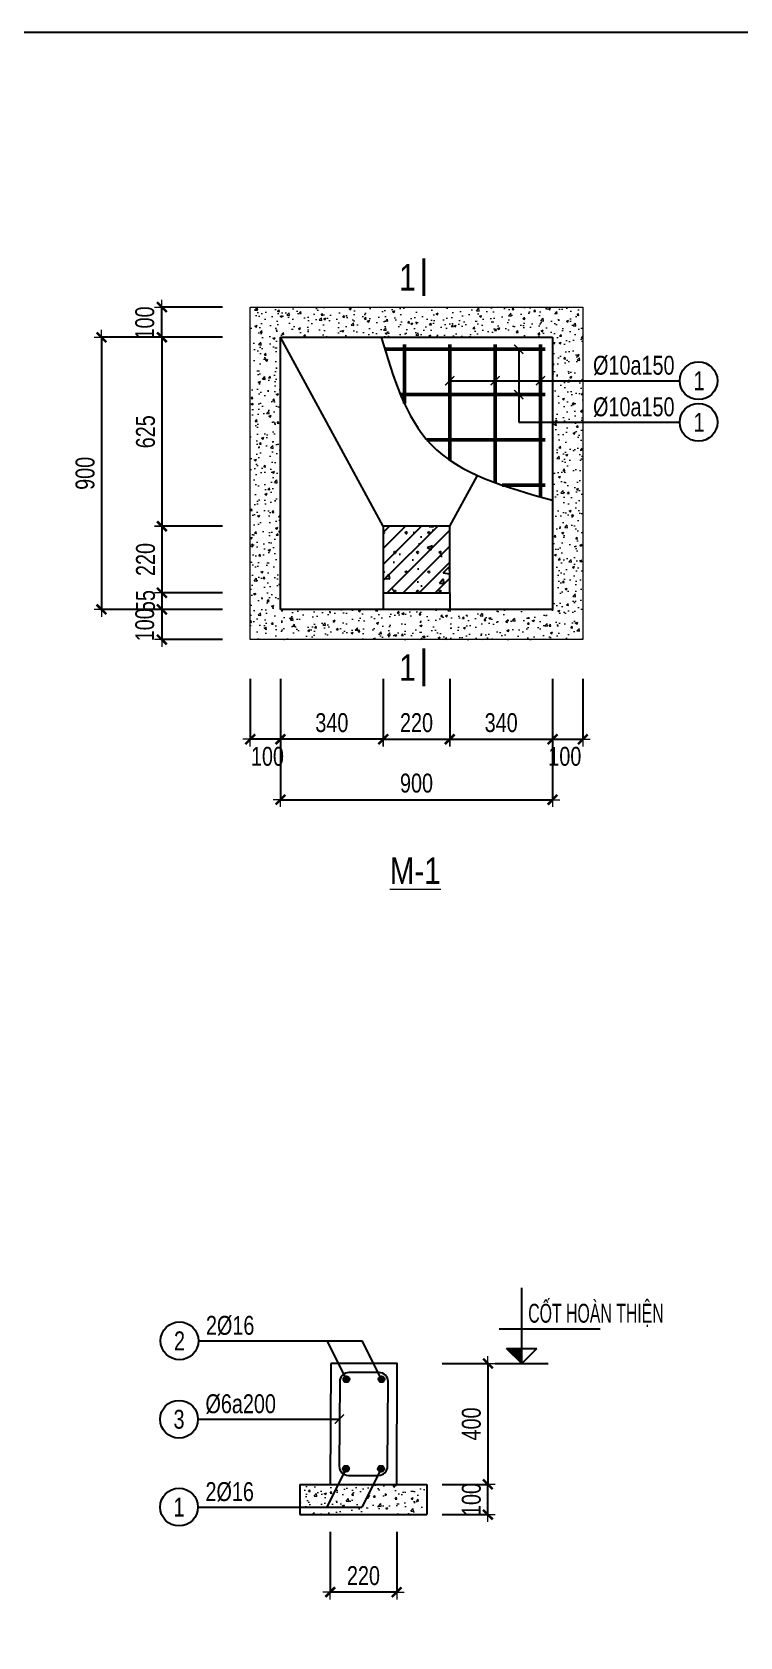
# Model space of a CAD drawing. Header units: millimetres. Extents: x 354914 to 384342, y 22525 to 116384.
# Drawn here: x 371684 to 376366, y 33199 to 43816 of the extents above; entities that cross this region are included whole.
import ezdxf
from ezdxf.enums import TextEntityAlignment as Align

# ---------------------------------------------------------------- set-up
doc = ezdxf.new("R2010")
doc.units = ezdxf.units.MM
doc.header["$LTSCALE"] = 250
doc.header["$MEASUREMENT"] = 0
doc.header["$PDMODE"] = 34
doc.header["$PDSIZE"] = 100
doc.layers.get('0').update_dxf_attribs({"lineweight": 20})
doc.layers.get('DEFPOINTS').update_dxf_attribs({"color": 6, "lineweight": 20})
for name, color, linetype in [('1', 1, 'Continuous'), ('KCS_BORDER', 3, 'Continuous'), ('KCS_CHI', 1, 'Continuous'), ('KCS_COLUMN', 4, 'Continuous'), ('KCS_DIM', 1, 'Continuous'), ('KCS_HATCH', 201, 'Continuous'), ('KCS_HATCH_COL', 8, 'Continuous'), ('KCS_SNODE', 6, 'Continuous'), ('KCS_STEEL', 4, 'Continuous'), ('KCS_TEXT', 2, 'Continuous'), ('KCS_TEXT_TK', 2, 'Continuous')]:
    doc.layers.add(name, color=color, linetype=linetype)
for name, color, linetype, lineweight in [('CDC.02.DIM', 1, 'Continuous', 18), ('CDC.03.BORDER', 3, 'Continuous', 25), ('CDC.05.STEEL', 4, 'Continuous', 50), ('CDC.06.TEXT', 2, 'Continuous', 18), ('CDC.10.HATCH', 251, 'Continuous', 9), ('CDC.11.NOTE', 8, 'Continuous', 18)]:
    doc.layers.add(name, color=color, linetype=linetype, lineweight=lineweight)
doc.styles.add('1', font='arial.ttf', dxfattribs={"width": 0.75})
doc.styles.add('KCS_BIGTEXT', font='arial.ttf', dxfattribs={"width": 0.75})
doc.styles.add('KCS_SMTEXT', font='arial.ttf', dxfattribs={"width": 0.7})
doc.dimstyles.new('50X2', dxfattribs={"dimscale": 50, "dimtxt": 2.5, "dimasz": 0.008, "dimexe": 0, "dimexo": 0, "dimgap": 0.9, "dimtad": 1, "dimdec": 0, "dimlfac": 0.5, "dimzin": 13, "dimdsep": 46, "dimtxsty": '1', "dimblk1": 'CHEO', "dimblk2": 'CHEO', "dimsah": 1, "dimcen": 0, "dimclrd": 256, "dimclre": 256, "dimclrt": 3, "dimadec": 0, "dimazin": 0, "dimtfac": 1, "dimtdec": 0, "dimtix": 1, "dimtmove": 2, "dimatfit": 3, "dimldrblk": 'CHEO', "dimfxl": 8, "dimfxlon": 1, "dimtolj": 1, "dimtzin": 13, "dimarcsym": 0})
doc.dimstyles.new('KCS_DIM25', dxfattribs={"dimscale": 25, "dimtxt": 2.5, "dimasz": 1.6, "dimexe": 1.2, "dimexo": 0, "dimgap": 1, "dimtad": 1, "dimdec": 0, "dimzin": 0, "dimdsep": 46, "dimtxsty": 'KCS_SMTEXT', "dimblk": 'ARCHTICK', "dimcen": 0, "dimdle": 1, "dimclrd": 256, "dimclre": 256, "dimclrt": 2, "dimadec": 0, "dimazin": 0, "dimtfac": 1, "dimtdec": 0, "dimtix": 1, "dimtmove": 2, "dimatfit": 3, "dimfxl": 1, "dimtolj": 1, "dimtzin": 0, "dimarcsym": 0})

# ---------------------------------------------------------------- blocks, each defined once
blk = doc.blocks.new('CHEO')
at = {"layer": 'CDC.02.DIM'}
for points in [[(-121, 0), (121, 0)], [(0, 121), (0, -121)]]:
    blk.add_lwpolyline(points, dxfattribs=at)
at = {"layer": 'CDC.02.DIM', "const_width": 40}
blk.add_lwpolyline([(80, 80), (-80, -81)], dxfattribs=at)
blk = doc.blocks.new('*D354')
at = {"layer": 'CDC.02.DIM', "lineweight": -2, "transparency": 16777216}
for p, q in [((372543, 41797), (372143, 41797)), ((372143, 41797), (372143, 39998)), ((372543, 39997), (372143, 39997))]:
    blk.add_line(p, q, dxfattribs=at)
at = {"layer": 'DEFPOINTS', "color": 0, "transparency": 16777216}
for p in [(373227, 41797), (372143, 39997), (373227, 39997)]:
    blk.add_point(p, dxfattribs=at)
at = {"layer": 'CDC.02.DIM', "lineweight": -2, "transparency": 16777216, "xscale": 0.4, "yscale": 0.4, "zscale": 0.4}
for p, rotation in [((372143, 41797), 90), ((372143, 39997), 270)]:
    blk.add_blockref('CHEO', p, dxfattribs=dict(at, rotation=rotation))
at = {"layer": 'CDC.02.DIM', "color": 3, "transparency": 16777216, "insert": (372035, 40897), "char_height": 125, "attachment_point": 5, "rotation": 90, "style": '1'}
blk.add_mtext('\\A1;900', dxfattribs=at)
blk = doc.blocks.new('*D355')
at = {"layer": 'CDC.02.DIM', "lineweight": -2, "transparency": 16777216}
for p, q in [((373327, 39138), (373327, 38738)), ((375127, 39138), (375127, 38738)), ((373327, 38738), (375127, 38738))]:
    blk.add_line(p, q, dxfattribs=at)
at = {"layer": 'DEFPOINTS', "color": 0, "transparency": 16777216}
for p in [(373327, 39997), (375127, 39997), (375127, 38738)]:
    blk.add_point(p, dxfattribs=at)
at = {"layer": 'CDC.02.DIM', "lineweight": -2, "transparency": 16777216, "xscale": 0.4, "yscale": 0.4, "zscale": 0.4, "rotation": 180}
blk.add_blockref('CHEO', (373327, 38738), dxfattribs=at)
at = {"layer": 'CDC.02.DIM', "lineweight": -2, "transparency": 16777216, "xscale": 0.4, "yscale": 0.4, "zscale": 0.4}
blk.add_blockref('CHEO', (375127, 38738), dxfattribs=at)
at = {"layer": 'CDC.02.DIM', "color": 3, "transparency": 16777216, "insert": (374227, 38847), "char_height": 125, "attachment_point": 5, "style": '1'}
blk.add_mtext('\\A1;900', dxfattribs=at)
blk = doc.blocks.new('*D356')
at = {"layer": 'CDC.02.DIM', "lineweight": -2, "transparency": 16777216}
for p, q in [((372943, 41997), (372543, 41997)), ((372543, 41798), (372543, 41997)), ((372943, 41797), (372543, 41797))]:
    blk.add_line(p, q, dxfattribs=at)
at = {"layer": 'DEFPOINTS', "color": 0, "transparency": 16777216}
for p in [(372543, 41997), (373127, 41997), (373227, 41797)]:
    blk.add_point(p, dxfattribs=at)
at = {"layer": 'CDC.02.DIM', "lineweight": -2, "transparency": 16777216, "xscale": 0.4, "yscale": 0.4, "zscale": 0.4}
for p, rotation in [((372543, 41997), 90), ((372543, 41797), 270)]:
    blk.add_blockref('CHEO', p, dxfattribs=dict(at, rotation=rotation))
at = {"layer": 'CDC.02.DIM', "color": 3, "transparency": 16777216, "insert": (372430, 41892), "char_height": 125, "attachment_point": 5, "rotation": 90, "style": '1'}
blk.add_mtext('\\A1;100', dxfattribs=at)
blk = doc.blocks.new('*D357')
at = {"layer": 'CDC.02.DIM', "lineweight": -2, "transparency": 16777216}
for p, q in [((372943, 39997), (372543, 39997)), ((372543, 39997), (372543, 39798)), ((372943, 39797), (372543, 39797))]:
    blk.add_line(p, q, dxfattribs=at)
at = {"layer": 'DEFPOINTS', "color": 0, "transparency": 16777216}
for p in [(373227, 39997), (372543, 39797), (373127, 39797)]:
    blk.add_point(p, dxfattribs=at)
at = {"layer": 'CDC.02.DIM', "lineweight": -2, "transparency": 16777216, "xscale": 0.4, "yscale": 0.4, "zscale": 0.4}
for p, rotation in [((372543, 39997), 90), ((372543, 39797), 270)]:
    blk.add_blockref('CHEO', p, dxfattribs=dict(at, rotation=rotation))
at = {"layer": 'CDC.02.DIM', "color": 3, "transparency": 16777216, "insert": (372430, 39895), "char_height": 125, "attachment_point": 5, "rotation": 90, "style": '1'}
blk.add_mtext('\\A1;100', dxfattribs=at)
blk = doc.blocks.new('*D358')
at = {"layer": 'CDC.02.DIM', "lineweight": -2, "transparency": 16777216}
for p, q in [((373327, 39538), (373327, 39138)), ((374007, 39538), (374007, 39138)), ((374007, 39138), (373327, 39138))]:
    blk.add_line(p, q, dxfattribs=at)
at = {"layer": 'DEFPOINTS', "color": 0, "transparency": 16777216}
for p in [(373327, 39997), (374007, 39997), (373327, 39138)]:
    blk.add_point(p, dxfattribs=at)
at = {"layer": 'CDC.02.DIM', "lineweight": -2, "transparency": 16777216, "xscale": 0.4, "yscale": 0.4, "zscale": 0.4, "rotation": 180}
blk.add_blockref('CHEO', (373327, 39138), dxfattribs=at)
at = {"layer": 'CDC.02.DIM', "lineweight": -2, "transparency": 16777216, "xscale": 0.4, "yscale": 0.4, "zscale": 0.4}
blk.add_blockref('CHEO', (374007, 39138), dxfattribs=at)
at = {"layer": 'CDC.02.DIM', "color": 3, "transparency": 16777216, "insert": (373667, 39247), "char_height": 125, "attachment_point": 5, "style": '1'}
blk.add_mtext('\\A1;340', dxfattribs=at)
blk = doc.blocks.new('*D359')
at = {"layer": 'CDC.02.DIM', "lineweight": -2, "transparency": 16777216}
for p, q in [((374007, 39538), (374007, 39138)), ((374447, 39538), (374447, 39138)), ((374007, 39138), (374447, 39138))]:
    blk.add_line(p, q, dxfattribs=at)
at = {"layer": 'DEFPOINTS', "color": 0, "transparency": 16777216}
for p in [(374007, 39997), (374447, 39997), (374447, 39138)]:
    blk.add_point(p, dxfattribs=at)
at = {"layer": 'CDC.02.DIM', "lineweight": -2, "transparency": 16777216, "xscale": 0.4, "yscale": 0.4, "zscale": 0.4, "rotation": 180}
blk.add_blockref('CHEO', (374007, 39138), dxfattribs=at)
at = {"layer": 'CDC.02.DIM', "lineweight": -2, "transparency": 16777216, "xscale": 0.4, "yscale": 0.4, "zscale": 0.4}
blk.add_blockref('CHEO', (374447, 39138), dxfattribs=at)
at = {"layer": 'CDC.02.DIM', "color": 3, "transparency": 16777216, "insert": (374227, 39247), "char_height": 125, "attachment_point": 5, "style": '1'}
blk.add_mtext('\\A1;220', dxfattribs=at)
blk = doc.blocks.new('*D360')
at = {"layer": 'CDC.02.DIM', "lineweight": -2, "transparency": 16777216}
for p, q in [((374447, 39538), (374447, 39138)), ((375127, 39538), (375127, 39138)), ((374447, 39138), (375127, 39138))]:
    blk.add_line(p, q, dxfattribs=at)
at = {"layer": 'DEFPOINTS', "color": 0, "transparency": 16777216}
for p in [(374447, 39997), (375127, 39997), (375127, 39138)]:
    blk.add_point(p, dxfattribs=at)
at = {"layer": 'CDC.02.DIM', "lineweight": -2, "transparency": 16777216, "xscale": 0.4, "yscale": 0.4, "zscale": 0.4, "rotation": 180}
blk.add_blockref('CHEO', (374447, 39138), dxfattribs=at)
at = {"layer": 'CDC.02.DIM', "lineweight": -2, "transparency": 16777216, "xscale": 0.4, "yscale": 0.4, "zscale": 0.4}
blk.add_blockref('CHEO', (375127, 39138), dxfattribs=at)
at = {"layer": 'CDC.02.DIM', "color": 3, "transparency": 16777216, "insert": (374787, 39247), "char_height": 125, "attachment_point": 5, "style": '1'}
blk.add_mtext('\\A1;340', dxfattribs=at)
blk = doc.blocks.new('*D361')
at = {"layer": 'CDC.02.DIM', "lineweight": -2, "transparency": 16777216}
for p, q in [((372943, 41797), (372543, 41797)), ((372543, 41797), (372543, 40548)), ((372943, 40547), (372543, 40547))]:
    blk.add_line(p, q, dxfattribs=at)
at = {"layer": 'DEFPOINTS', "color": 0, "transparency": 16777216}
for p in [(373227, 41797), (372543, 40547), (373227, 40547)]:
    blk.add_point(p, dxfattribs=at)
at = {"layer": 'CDC.02.DIM', "lineweight": -2, "transparency": 16777216, "xscale": 0.4, "yscale": 0.4, "zscale": 0.4}
for p, rotation in [((372543, 41797), 90), ((372543, 40547), 270)]:
    blk.add_blockref('CHEO', p, dxfattribs=dict(at, rotation=rotation))
at = {"layer": 'CDC.02.DIM', "color": 3, "transparency": 16777216, "insert": (372435, 41172), "char_height": 125, "attachment_point": 5, "rotation": 90, "style": '1'}
blk.add_mtext('\\A1;625', dxfattribs=at)
blk = doc.blocks.new('*D362')
at = {"layer": 'CDC.02.DIM', "lineweight": -2, "transparency": 16777216}
for p, q in [((372943, 40547), (372543, 40547)), ((372543, 40547), (372543, 40108)), ((372943, 40107), (372543, 40107))]:
    blk.add_line(p, q, dxfattribs=at)
at = {"layer": 'DEFPOINTS', "color": 0, "transparency": 16777216}
for p in [(373227, 40547), (372543, 40107), (373227, 40107)]:
    blk.add_point(p, dxfattribs=at)
at = {"layer": 'CDC.02.DIM', "lineweight": -2, "transparency": 16777216, "xscale": 0.4, "yscale": 0.4, "zscale": 0.4}
for p, rotation in [((372543, 40547), 90), ((372543, 40107), 270)]:
    blk.add_blockref('CHEO', p, dxfattribs=dict(at, rotation=rotation))
at = {"layer": 'CDC.02.DIM', "color": 3, "transparency": 16777216, "insert": (372435, 40327), "char_height": 125, "attachment_point": 5, "rotation": 90, "style": '1'}
blk.add_mtext('\\A1;220', dxfattribs=at)
blk = doc.blocks.new('*D363')
at = {"layer": 'CDC.02.DIM', "lineweight": -2, "transparency": 16777216}
for p, q in [((373127, 39538), (373127, 39138)), ((373327, 39538), (373327, 39138)), ((373327, 39138), (373127, 39138))]:
    blk.add_line(p, q, dxfattribs=at)
at = {"layer": 'DEFPOINTS', "color": 0, "transparency": 16777216}
for p in [(373327, 39997), (373127, 39797), (373127, 39138)]:
    blk.add_point(p, dxfattribs=at)
at = {"layer": 'CDC.02.DIM', "lineweight": -2, "transparency": 16777216, "xscale": 0.4, "yscale": 0.4, "zscale": 0.4, "rotation": 180}
blk.add_blockref('CHEO', (373127, 39138), dxfattribs=at)
at = {"layer": 'CDC.02.DIM', "lineweight": -2, "transparency": 16777216, "xscale": 0.4, "yscale": 0.4, "zscale": 0.4}
blk.add_blockref('CHEO', (373327, 39138), dxfattribs=at)
at = {"layer": 'CDC.02.DIM', "color": 3, "transparency": 16777216, "insert": (373241, 39024), "char_height": 125, "attachment_point": 5, "style": '1'}
blk.add_mtext('\\A1;100', dxfattribs=at)
blk = doc.blocks.new('*D364')
at = {"layer": 'CDC.02.DIM', "lineweight": -2, "transparency": 16777216}
for p, q in [((375127, 39538), (375127, 39138)), ((375327, 39538), (375327, 39138)), ((375127, 39138), (375327, 39138))]:
    blk.add_line(p, q, dxfattribs=at)
at = {"layer": 'DEFPOINTS', "color": 0, "transparency": 16777216}
for p in [(375127, 39997), (375327, 39797), (375327, 39138)]:
    blk.add_point(p, dxfattribs=at)
at = {"layer": 'CDC.02.DIM', "lineweight": -2, "transparency": 16777216, "xscale": 0.4, "yscale": 0.4, "zscale": 0.4, "rotation": 180}
blk.add_blockref('CHEO', (375127, 39138), dxfattribs=at)
at = {"layer": 'CDC.02.DIM', "lineweight": -2, "transparency": 16777216, "xscale": 0.4, "yscale": 0.4, "zscale": 0.4}
blk.add_blockref('CHEO', (375327, 39138), dxfattribs=at)
at = {"layer": 'CDC.02.DIM', "color": 3, "transparency": 16777216, "insert": (375208, 39024), "char_height": 125, "attachment_point": 5, "style": '1'}
blk.add_mtext('\\A1;100', dxfattribs=at)
blk = doc.blocks.new('_ArchTick')
at = {"color": 0, "linetype": 'ByBlock', "const_width": 0.15}
blk.add_lwpolyline([(-0.5, -0.5), (0.5, 0.5)], dxfattribs=at)
blk = doc.blocks.new('*D333')
at = {"layer": 'CDC.02.DIM', "lineweight": -2, "transparency": 16777216}
for p, q in [((372543, 40108), (372543, 40108)), ((372943, 40107), (372543, 40107)), ((372543, 40107), (372543, 39997)), ((372943, 39997), (372543, 39997)), ((372543, 39997), (372543, 39996))]:
    blk.add_line(p, q, dxfattribs=at)
at = {"layer": 'DEFPOINTS', "color": 0, "transparency": 16777216}
for p in [(373227, 40107), (372543, 39997), (373227, 39997)]:
    blk.add_point(p, dxfattribs=at)
at = {"layer": 'CDC.02.DIM', "lineweight": -2, "transparency": 16777216, "xscale": 0.4, "yscale": 0.4, "zscale": 0.4}
for p, rotation in [((372543, 40107), 270), ((372543, 39997), 90)]:
    blk.add_blockref('CHEO', p, dxfattribs=dict(at, rotation=rotation))
at = {"layer": 'CDC.02.DIM', "color": 3, "transparency": 16777216, "insert": (372435, 40052), "char_height": 125, "attachment_point": 5, "rotation": 90, "style": '1'}
blk.add_mtext('\\A1;55', dxfattribs=at)
blk = doc.blocks.new('*D336')
at = {"layer": 'CDC.02.DIM', "lineweight": -2, "transparency": 16777216}
for p, q in [((373656, 33895), (373656, 33495)), ((374096, 33895), (374096, 33495)), ((374096, 33495), (373657, 33495))]:
    blk.add_line(p, q, dxfattribs=at)
at = {"layer": 'DEFPOINTS', "color": 0, "transparency": 16777216}
for p in [(373656, 33895), (374096, 33895), (373656, 33495)]:
    blk.add_point(p, dxfattribs=at)
at = {"layer": 'CDC.02.DIM', "lineweight": -2, "transparency": 16777216, "xscale": 0.4, "yscale": 0.4, "zscale": 0.4, "rotation": 180}
blk.add_blockref('CHEO', (373656, 33495), dxfattribs=at)
at = {"layer": 'CDC.02.DIM', "lineweight": -2, "transparency": 16777216, "xscale": 0.4, "yscale": 0.4, "zscale": 0.4}
blk.add_blockref('CHEO', (374096, 33495), dxfattribs=at)
at = {"layer": 'CDC.02.DIM', "color": 3, "transparency": 16777216, "insert": (373876, 33604), "char_height": 125, "attachment_point": 5, "style": '1'}
blk.add_mtext('\\A1;220', dxfattribs=at)
blk = doc.blocks.new('*D337')
at = {"layer": 'CDC.02.DIM', "lineweight": -2, "transparency": 16777216}
for p, q in [((374396, 35008), (374699, 35008)), ((374699, 35007), (374699, 34208)), ((374396, 34208), (374699, 34208))]:
    blk.add_line(p, q, dxfattribs=at)
at = {"layer": 'DEFPOINTS', "color": 0, "transparency": 16777216}
for p in [(374396, 35008), (374396, 34208), (374699, 34208)]:
    blk.add_point(p, dxfattribs=at)
at = {"layer": 'CDC.02.DIM', "lineweight": -2, "transparency": 16777216, "xscale": 0.4, "yscale": 0.4, "zscale": 0.4}
for p, rotation in [((374699, 35008), 90), ((374699, 34208), 270)]:
    blk.add_blockref('CHEO', p, dxfattribs=dict(at, rotation=rotation))
at = {"layer": 'CDC.02.DIM', "color": 3, "transparency": 16777216, "insert": (374590, 34608), "char_height": 125, "attachment_point": 5, "rotation": 90, "style": '1'}
blk.add_mtext('\\A1;400', dxfattribs=at)
blk = doc.blocks.new('KCS_SNODE')
at = {"layer": 'KCS_SNODE'}
blk.add_hatch(color=256, dxfattribs=at).paths.add_polyline_path([(-10, 0, 1), (10, 0, 1)])
blk.add_circle((0, 0), 10, dxfattribs=at)
blk = doc.blocks.new('COS_CD')
at = {"layer": 'KCS_HATCH'}
blk.add_hatch(color=256, dxfattribs=at).paths.add_polyline_path([(37.5, 50), (87.5, 0), (87.5, 50)])
at = {"layer": 'KCS_CHI'}
for p, q in [((0, 0), (175, 0)), ((37.5, 50), (137.5, 50)), ((87.5, 0), (37.5, 50)), ((87.5, 0), (87.5, 50)), ((87.5, 0), (137.5, 50))]:
    blk.add_line(p, q, dxfattribs=at)
blk = doc.blocks.new('*D303')
at = {"layer": 'CDC.02.DIM', "lineweight": -2, "transparency": 16777216}
for p, q in [((374396, 34208), (374699, 34208)), ((374699, 34208), (374699, 34209)), ((374699, 34008), (374699, 34208)), ((374396, 34008), (374699, 34008)), ((374699, 34008), (374699, 34007))]:
    blk.add_line(p, q, dxfattribs=at)
at = {"layer": 'DEFPOINTS', "color": 0, "transparency": 16777216}
for p in [(374396, 34208), (374699, 34208), (374396, 34008)]:
    blk.add_point(p, dxfattribs=at)
at = {"layer": 'CDC.02.DIM', "lineweight": -2, "transparency": 16777216, "xscale": 0.4, "yscale": 0.4, "zscale": 0.4}
for p, rotation in [((374699, 34208), 270), ((374699, 34008), 90)]:
    blk.add_blockref('CHEO', p, dxfattribs=dict(at, rotation=rotation))
at = {"layer": 'CDC.02.DIM', "color": 3, "transparency": 16777216, "insert": (374590, 34108), "char_height": 125, "attachment_point": 5, "rotation": 90, "style": '1'}
blk.add_mtext('\\A1;100', dxfattribs=at)

msp = doc.modelspace()

# ---------------------------------------------------------------- hatches: boundary and pattern name
at = {"layer": 'CDC.10.HATCH'}
h = msp.add_hatch(dxfattribs=at)
h.set_pattern_fill('BTLOT', color=256, scale=20, style=0, pattern_type=2)
h.set_pattern_definition([(50, (94902.08, 125825.44), (143.452037, -12.550427), [15, -165]), (355, (94902.08, 125825.44), (-27.75027, 150.43843), [12, -132]), (100.451444, (94914.03, 125824.4), (115.70177, 137.888), [12.74804, -140.22842]), (46.1842, (94902.08, 125865.44), (213.44827, -33.10386), [22.5, -247.5]), (96.635635, (94919.86, 125862.68), (186.93239, 194.82372), [19.12207, -210.34275]), (351.18416, (94902.08, 125865.44), (186.93239, 194.82372), [18, -198]), (21, (94922.08, 125855.44), (119.38141, -80.52378), [15, -165]), (326, (94922.08, 125855.44), (48.66307, 145.03001), [12, -132]), (71.451445, (94932.03, 125848.73), (168.044475, 64.50623), [12.74804, -140.22842]), (37.5, (94902.077, 125825.444), (2.431971, 66.578771), [0, -130.4, 0, -134, 0, -132.5]), (7.5, (94902.08, 125825.44), (52.613907, 78.882342), [0, -76.4, 0, -127.4, 0, -50.5]), (327.5, (94857.477, 125825.444), (106.764487, -4.510974), [0, -50, 0, -156, 0, -207]), (317.5, (94837.48, 125825.44), (116.637234, 20.020996), [0, -65, 0, -103.6, 0, -147])])
h.paths.add_polyline_path([(375327, 41997.2), (373127, 41997.2), (373127, 39797.2), (375327, 39797.2)])
h.paths.add_polyline_path([(375127, 39997.2), (373327, 39997.2), (373327, 41797.2), (375127, 41797.2)], flags=16)
h = msp.add_hatch(dxfattribs=at)
h.set_pattern_fill('BTLOT', color=256, scale=20, style=0, pattern_type=2)
h.set_pattern_definition([(50, (94902.08, 126769.56), (143.452037, -12.550427), [15, -165]), (355, (94902.08, 126769.56), (-27.75027, 150.43843), [12, -132]), (100.451444, (94914.03, 126768.52), (115.70177, 137.888), [12.74804, -140.22842]), (46.1842, (94902.08, 126809.56), (213.44827, -33.10386), [22.5, -247.5]), (96.635635, (94919.86, 126806.8), (186.93239, 194.82372), [19.12207, -210.34275]), (351.18416, (94902.08, 126809.56), (186.93239, 194.82372), [18, -198]), (21, (94922.08, 126799.56), (119.38141, -80.52378), [15, -165]), (326, (94922.08, 126799.56), (48.66307, 145.03001), [12, -132]), (71.451445, (94932.03, 126792.85), (168.044475, 64.50623), [12.74804, -140.22842]), (37.5, (94902.077, 126769.56), (2.431971, 66.578771), [0, -130.4, 0, -134, 0, -132.5]), (7.5, (94902.08, 126769.56), (52.613907, 78.882342), [0, -76.4, 0, -127.4, 0, -50.5]), (327.5, (94857.477, 126769.56), (106.764487, -4.510974), [0, -50, 0, -156, 0, -207]), (317.5, (94837.48, 126769.56), (116.637234, 20.020996), [0, -65, 0, -103.6, 0, -147])])
h.paths.add_polyline_path([(374296.1, 34007.9), (374296.1, 34207.9), (373456.1, 34207.9), (373456.1, 34007.9)])
at = {"layer": 'KCS_HATCH_COL'}
h = msp.add_hatch(dxfattribs=at)
h.set_pattern_fill('BETONG', color=256, scale=50, style=0, pattern_type=2)
h.set_pattern_definition([(0, (302530.53, 94929.22), (0, 259.8076), [6.25, -143.75]), (0, (302530.53, 94940.05), (0, 259.8076), [6.25, -143.75]), (120, (302530.53, 94929.22), (-225, -129.9038), [6.25, -143.75]), (120, (302539.9, 94934.64), (-225, -129.9038), [6.25, -143.75]), (0, (302605.53, 95059.13), (0, 259.8076), [6.25, -143.75]), (0, (302605.53, 95069.95), (0, 259.8076), [6.25, -143.75]), (120, (302605.53, 95059.13), (-225, -129.9038), [6.25, -143.75]), (120, (302614.9, 95064.54), (-225, -129.9038), [6.25, -143.75]), (60, (302536.78, 94929.22), (-225, 129.9038), [6.25, -143.75]), (60, (302527.4, 94934.64), (-225, 129.9038), [6.25, -143.75]), (60, (302611.78, 94799.32), (-225, 129.9038), [6.25, -143.75]), (60, (302602.4, 94804.73), (-225, 129.9038), [6.25, -143.75]), (45, (302530.53, 94929.224), (-53.03301, 53.03301), []), (50, (302530.53, 94929.22), (358.6301, -31.3761), [37.5, -412.5]), (355, (302530.53, 94929.22), (-69.3757, 376.096), [30, -330]), (100.4514, (302560.4, 94926.6), (289.2547, 344.7198), [31.8701, -350.571]), (46.1842, (302530.53, 95029.22), (533.6205, -82.7595), [56.25, -618.75]), (96.6356, (302575, 95022.33), (467.3314, 487.059), [47.805, -525.8565]), (351.1842, (302530.53, 95029.2), (467.331, 487.0593), [45, -495]), (21, (302580.53, 95004.22), (298.4535, -201.3094), [37.5, -412.5]), (326, (302580.53, 95004.22), (121.6577, 362.575), [30, -330]), (71.4514, (302605.4, 94987.45), (420.1113, 161.2652), [31.8701, -350.571]), (37.5, (302530.53, 94929.22), (6.07993, 166.44693), [0, -326, 0, -335, 0, -331.25]), (7.5, (302530.53, 94929.22), (131.53477, 197.20586), [0, -191, 0, -318.5, 0, -126.25]), (327.5, (302419.03, 94929.22), (266.91122, -11.27744), [0, -125, 0, -390, 0, -517.5]), (317.5, (302369.03, 94929.22), (291.5931, 50.0525), [0, -162.5, 0, -259, 0, -367.5])])
h.paths.add_polyline_path([(374007, 40547.2), (374447, 40547.2), (374447, 40107.2), (374007, 40107.2)], flags=16)

# ---------------------------------------------------------------- linework, layer by layer
at = {"color": 0, "linetype": 'ByBlock', "const_width": 20.2}
for points in [[(374275.4, 42320.2), (374275.4, 42070.2)], [(374275.4, 39738.6), (374275.4, 39488.6)]]:
    msp.add_lwpolyline(points, dxfattribs=at)
at = {"layer": '1'}
msp.add_lwpolyline([(356281.7, 43816.2), (384341.6, 43816.2), (384341.6, 22524.8), (356281.7, 22524.8)], close=True, dxfattribs=at)
at = {"layer": 'CDC.03.BORDER'}
for p, q in [((373327, 41797.2), (375127, 41797.2)), ((373327, 39997.2), (373327, 41797.2)), ((374007, 40547.2), (373327, 41797.2)), ((375127, 41797.2), (375127, 39997.2)), ((374447, 40547.2), (374629.8, 40883.2)), ((374007, 40107.2), (374007, 39997.2)), ((374447, 40107.2), (374447, 39997.2)), ((375127, 39997.2), (373327, 39997.2))]:
    msp.add_line(p, q, dxfattribs=at)
msp.add_spline([(373993.6, 41797.2), (374321.7, 41089.8), (375127, 40719.1)], degree=3, dxfattribs=at)
at = {"layer": 'CDC.05.STEEL'}
for p, q in [((374147.1, 41748.6), (374147.1, 41358)), ((374447.1, 41748.6), (374447.1, 40984.2)), ((374747.1, 41748.6), (374747.1, 40835.6)), ((375047.1, 41748.6), (375047.1, 40741.3)), ((374017.3, 41718.6), (375077.1, 41718.6)), ((374120.7, 41418.6), (375077.1, 41418.6)), ((374295.5, 41118.6), (375077.1, 41118.6)), ((374794.5, 40818.6), (375077.1, 40818.6))]:
    msp.add_line(p, q, dxfattribs=at)
at = {"layer": 'CDC.11.NOTE'}
msp.add_lwpolyline([(373127, 41997.2), (375327, 41997.2), (375327, 39797.2), (373127, 39797.2)], close=True, dxfattribs=at)
at = {"layer": 'KCS_BORDER'}
for p, q in [((373456.1, 34207.9), (374296.1, 34207.9)), ((373456.1, 34207.9), (373456.1, 34007.9)), ((374296.1, 34207.9), (374296.1, 34007.9)), ((373456.1, 34007.9), (374296.1, 34007.9))]:
    msp.add_line(p, q, dxfattribs=at)
at = {"layer": 'KCS_BORDER', "ltscale": 3}
msp.add_lwpolyline([(373659.2, 35007.8), (373656.1, 34207.9), (374096.1, 34207.9), (374099.2, 35007.8)], close=True, dxfattribs=at)
at = {"layer": 'KCS_CHI', "ltscale": 3}
for p, q in [((374922.6, 35007.9), (374922.6, 35507.9)), ((372784.2, 35157.8), (373868.2, 35157.8)), ((373763.2, 34903.8), (373636.2, 35157.8)), ((373995.2, 34903.8), (373868.2, 35157.8)), ((374772.6, 35237.9), (375442.6, 35237.9)), ((372781.1, 34639.1), (373716.1, 34639.1)), ((373760.1, 34311.9), (373633.1, 34057.9)), ((373992.1, 34311.9), (373865.1, 34057.9)), ((372781.1, 34057.9), (373865.1, 34057.9))]:
    msp.add_line(p, q, dxfattribs=at)
at = {"layer": 'KCS_COLUMN'}
msp.add_lwpolyline([(374007, 40547.2), (374007, 40107.2), (374447, 40107.2), (374447, 40547.2), (374007, 40547.2)], dxfattribs=at)
at = {"layer": 'KCS_STEEL', "ltscale": 3}
msp.add_lwpolyline([(373719.2, 34887.8), (373716.1, 34327.9, 0.4142136), (373776.1, 34267.9), (373976.1, 34267.9, 0.4142136), (374036.1, 34327.9), (374039.2, 34887.8, 0.4142136), (373979.2, 34947.8), (373779.2, 34947.8, 0.4142136), (373719.2, 34887.8)], format="xyb", dxfattribs=at)
at = {"layer": 'KCS_TEXT_TK', "color": 1}
for centre in [(376092.7, 41509.7), (376092.7, 41234.6)]:
    msp.add_circle(centre, 125, dxfattribs=at)
at = {"layer": 'KCS_TEXT_TK', "color": 1, "ltscale": 3}
for centre in [(372659.2, 35157.8), (372656.1, 34639.1), (372656.1, 34057.9)]:
    msp.add_circle(centre, 125, dxfattribs=at)

# ---------------------------------------------------------------- block references
at = {"layer": 'KCS_CHI', "xscale": 2, "yscale": 2, "zscale": 2}
msp.add_blockref('COS_CD', (374747.6, 35007.9), dxfattribs=at)
at = {"layer": 'KCS_DIM', "yscale": 60, "zscale": 60, "rotation": 180}
for p, xscale in [((374747.1, 41509.7), 60), ((375047.1, 41509.7), 60), ((374903.4, 41418.6), -60), ((373717.1, 34640), 60)]:
    msp.add_blockref('_ArchTick', p, dxfattribs=dict(at, xscale=xscale))
at = {"layer": 'KCS_STEEL', "xscale": 2, "yscale": 2, "zscale": 2}
for p in [(373763.2, 34903.8), (373995.2, 34903.8), (373760.1, 34311.9), (373992.1, 34311.9)]:
    msp.add_blockref('KCS_SNODE', p, dxfattribs=at)

# ---------------------------------------------------------------- texts
at = {"layer": 'CDC.06.TEXT', "color": 4, "style": 'KCS_BIGTEXT', "width": 0.8}
for p in [(374221, 42105.9), (374221, 39524.4)]:
    msp.add_text('1', height=175, dxfattribs=at).set_placement(p, align=Align.RIGHT)
msp.add_text('%%UM-1', height=175, dxfattribs=at).set_placement((374218.5, 38180.6), align=Align.CENTER)
at = {"layer": 'KCS_TEXT', "style": 'KCS_SMTEXT', "width": 0.75}
for p in [(375394.7, 41549.7), (375394.7, 41274.6)]:
    msp.add_text('%%C10a150', height=125, dxfattribs=at).set_placement(p)
at = {"layer": 'KCS_TEXT', "ltscale": 3, "style": 'KCS_SMTEXT', "width": 0.6}
msp.add_text('CỐT HOÀN THIỆN', height=125, dxfattribs=at).set_placement((375862.1, 35277.9), align=Align.RIGHT)
at = {"layer": 'KCS_TEXT', "ltscale": 3, "style": 'KCS_SMTEXT', "width": 0.75}
for s, p in [('2%%C16', (372834.2, 35197.8)), ('%%C6a200', (372831.1, 34679.1)), ('2%%C16', (372831.1, 34097.9))]:
    msp.add_text(s, height=125, dxfattribs=at).set_placement(p)
at = {"layer": 'KCS_TEXT_TK', "style": 'KCS_SMTEXT', "width": 0.75}
for p in [(376095.7, 41509.7), (376095.7, 41234.6)]:
    msp.add_text('1', height=125, dxfattribs=at).set_placement(p, align=Align.MIDDLE_CENTER)
at = {"layer": 'KCS_TEXT_TK', "ltscale": 3, "style": 'KCS_SMTEXT', "width": 0.75}
for s, p in [('2', (372659.2, 35157.8)), ('3', (372656.1, 34639.1)), ('1', (372656.1, 34057.9))]:
    msp.add_text(s, height=125, dxfattribs=at).set_placement(p, align=Align.MIDDLE_CENTER)

# ---------------------------------------------------------------- dimensions: what is measured, and where the dimension line sits
at = {"layer": 'CDC.02.DIM'}
for base, p1, p2, picture, middle in [((372543.3, 41997.2), (373227, 41797.2), (373127, 41997.2), '*D356', (372429.5, 41892.5)), ((372543.3, 39797.2), (373227, 39997.2), (373127, 39797.2), '*D357', (372429.5, 39894.5))]:
    dim = msp.add_linear_dim(base=base, p1=p1, p2=p2, angle=270, dimstyle='50X2', dxfattribs=at)
    dim.commit()
    dim.dimension.update_dxf_attribs({"geometry": picture, "text_midpoint": middle, "dimtype": 160})
for base, p1, p2, angle, picture, middle in [((372143.3, 39997.2), (373227, 41797.2), (373227, 39997.2), 270, '*D354', (372034.5, 40897.2)), ((372543.3, 40547.2), (373227, 41797.2), (373227, 40547.2), 270, '*D361', (372434.5, 41172.2)), ((372543.3, 40107.2), (373227, 40547.2), (373227, 40107.2), 270, '*D362', (372434.5, 40327.2)), ((372543.3, 39997.2), (373227, 40107.2), (373227, 39997.2), 270, '*D333', (372434.8, 40052.2)), ((374699.2, 34207.9), (374396.1, 35007.8), (374396.1, 34207.9), 90, '*D337', (374590.4, 34607.9)), ((374699.2, 34207.9), (374396.1, 34007.9), (374396.1, 34207.9), 90, '*D303', (374590.4, 34107.9))]:
    dim = msp.add_linear_dim(base=base, p1=p1, p2=p2, angle=angle, dimstyle='50X2', dxfattribs=at)
    dim.commit()
    dim.dimension.update_dxf_attribs({"geometry": picture, "text_midpoint": middle})
for base, p1, p2, picture, middle in [((373127, 39137.7), (373327, 39997.2), (373127, 39797.2), '*D363', (373241.1, 39023.9)), ((375327, 39137.7), (375127, 39997.2), (375327, 39797.2), '*D364', (375207.8, 39023.9))]:
    dim = msp.add_linear_dim(base=base, p1=p1, p2=p2, dimstyle='50X2', dxfattribs=at)
    dim.commit()
    dim.dimension.update_dxf_attribs({"geometry": picture, "text_midpoint": middle, "dimtype": 160})
for base, p1, p2, picture, middle in [((375127, 38737.7), (373327, 39997.2), (375127, 39997.2), '*D355', (374227, 38846.5)), ((373327, 39137.7), (374007, 39997.2), (373327, 39997.2), '*D358', (373667, 39246.6)), ((374447, 39137.7), (374007, 39997.2), (374447, 39997.2), '*D359', (374227, 39246.5)), ((375127, 39137.7), (374447, 39997.2), (375127, 39997.2), '*D360', (374787, 39246.6)), ((373656.1, 33495.2), (374096.1, 33895.2), (373656.1, 33895.2), '*D336', (373876.1, 33604))]:
    dim = msp.add_linear_dim(base=base, p1=p1, p2=p2, dimstyle='50X2', dxfattribs=at)
    dim.commit()
    dim.dimension.update_dxf_attribs({"geometry": picture, "text_midpoint": middle})

# ---------------------------------------------------------------- leaders
at = {"layer": 'KCS_DIM'}
for points, override in [([(374903.4, 41718.6), (374903.4, 41234.6), (375967.7, 41234.6)], {"dimscale": 50, "dimasz": 1.2, "dimtad": 0, "dimclrd": 1, "dimclre": 1, "dimldrblk": 'ArchTick', "dimfxl": 0}), ([(374447.1, 41509.7), (375967.7, 41509.7)], {"dimscale": 50, "dimasz": 1.2, "dimgap": 1, "dimtad": 0, "dimclrd": 1, "dimclre": 1, "dimldrblk": 'ArchTick', "dimfxl": 0})]:
    msp.add_leader(points, dimstyle='KCS_DIM25', override=override, dxfattribs=at)

doc.saveas('drawing.dxf')
